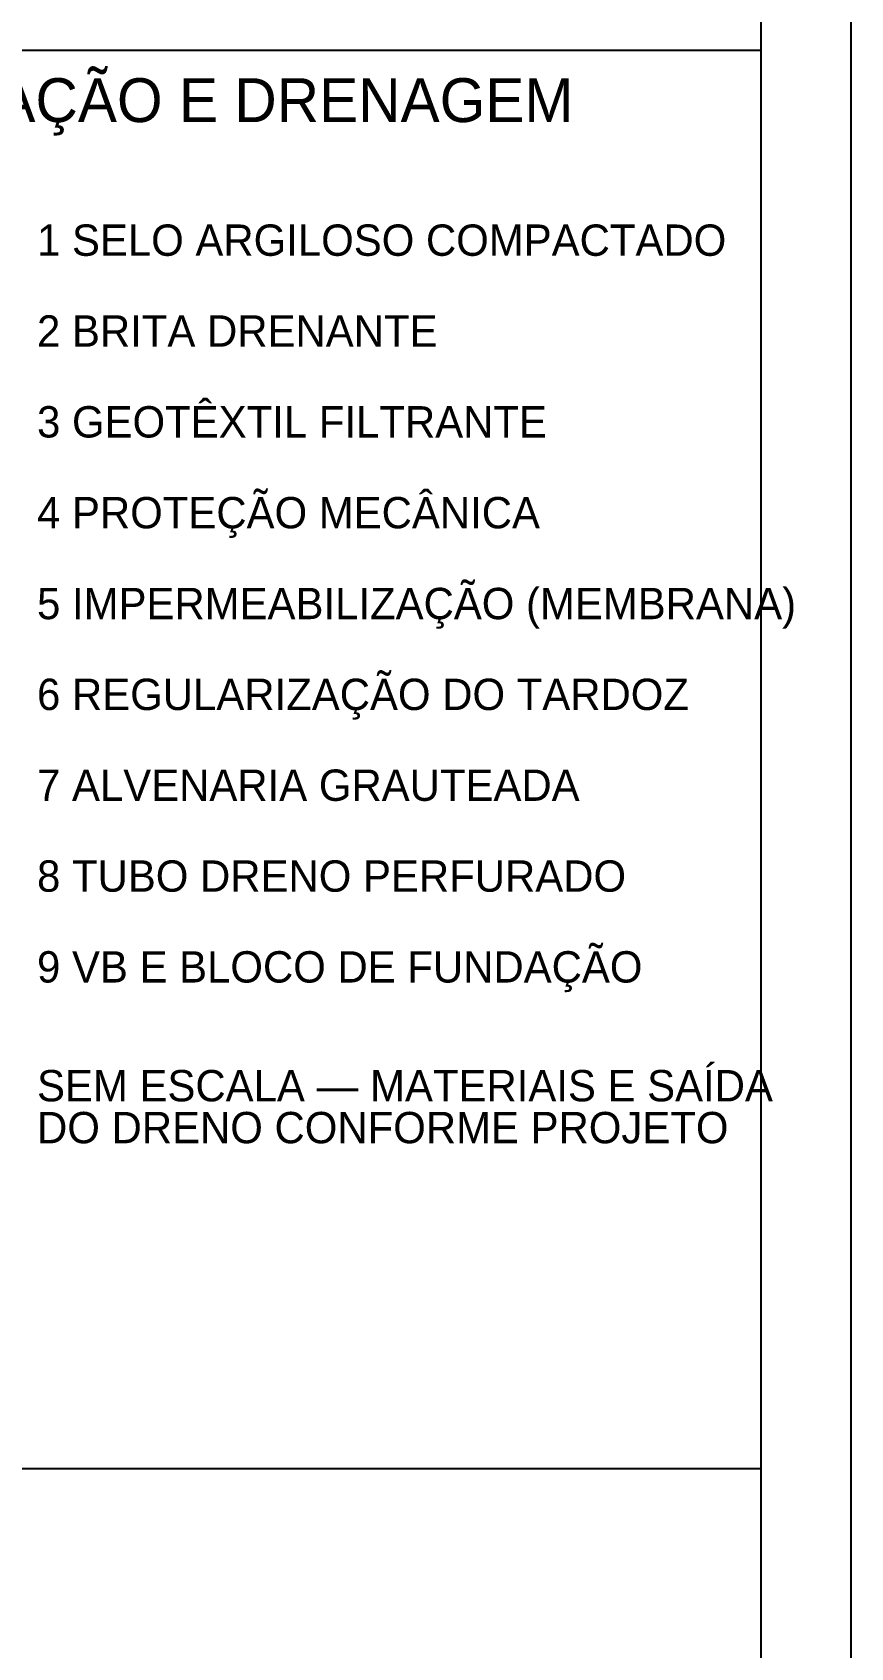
# Model space of a CAD drawing. Header units: millimetres. Extents: x 0 to 3648, y 0 to 594.
# Drawn here: x 749.8 to 841, y 285.9 to 465.8 of the extents above; entities that cross this region are included whole.
import ezdxf

# ---------------------------------------------------------------- set-up
doc = ezdxf.new("R2010")
doc.units = ezdxf.units.MM
for name, color, linetype in [('FORMAS', 7, 'CONTINUOUS'), ('MOLDURA', 7, 'CONTINUOUS'), ('TEXTOS', 2, 'CONTINUOUS')]:
    doc.layers.add(name, color=color, linetype=linetype)

msp = doc.modelspace()

# ---------------------------------------------------------------- linework, layer by layer
at = {"layer": 'FORMAS'}
for p, q in [((650.99997, 463.8), (830.99997, 463.8)), ((830.99997, 463.8), (830.99997, 305.80001)), ((830.99997, 305.80001), (650.99997, 305.80001))]:
    msp.add_line(p, q, dxfattribs=at)
at = {"layer": 'MOLDURA'}
for p, q in [((840.99997, 594), (840.99997, -0.00003)), ((830.99997, 584), (830.99997, 9.99997))]:
    msp.add_line(p, q, dxfattribs=at)

# ---------------------------------------------------------------- texts
at = {"layer": 'TEXTOS'}
for s, height, p in [('DETALHE — IMPERMEABILIZAÇÃO E DRENAGEM', 4.88827, (655, 455.80001)), ('1', 3.49162, (750.34054, 440.9027)), ('SELO ARGILOSO COMPACTADO', 3.49162, (754.23246, 440.9027)), ('2', 3.49162, (750.34054, 430.78379)), ('BRITA DRENANTE', 3.49162, (754.23246, 430.78379)), ('GEOTÊXTIL FILTRANTE', 3.49162, (754.23246, 420.66487)), ('3', 3.49162, (750.34054, 420.66487)), ('4', 3.49162, (750.34054, 410.54594)), ('PROTEÇÃO MECÂNICA', 3.49162, (754.23246, 410.54594)), ('IMPERMEABILIZAÇÃO (MEMBRANA)', 3.49162, (754.23246, 400.42703)), ('5', 3.49162, (750.34054, 400.42703)), ('REGULARIZAÇÃO DO TARDOZ', 3.49162, (754.23246, 390.30811)), ('6', 3.49162, (750.34054, 390.30811)), ('7', 3.49162, (750.34054, 380.18918)), ('ALVENARIA GRAUTEADA', 3.49162, (754.23246, 380.18918)), ('8', 3.49162, (750.34054, 370.07027)), ('TUBO DRENO PERFURADO', 3.49162, (754.23246, 370.07027)), ('9', 3.49162, (750.34054, 359.95135)), ('VB E BLOCO DE FUNDAÇÃO', 3.49162, (754.23246, 359.95135)), ('SEM ESCALA — MATERIAIS E SAÍDA', 3.49162, (750.34054, 346.71891)), ('DO DRENO CONFORME PROJETO', 3.49162, (750.34054, 342.04864))]:
    msp.add_text(s, height=height, dxfattribs=at).set_placement(p)

doc.saveas('drawing.dxf')
